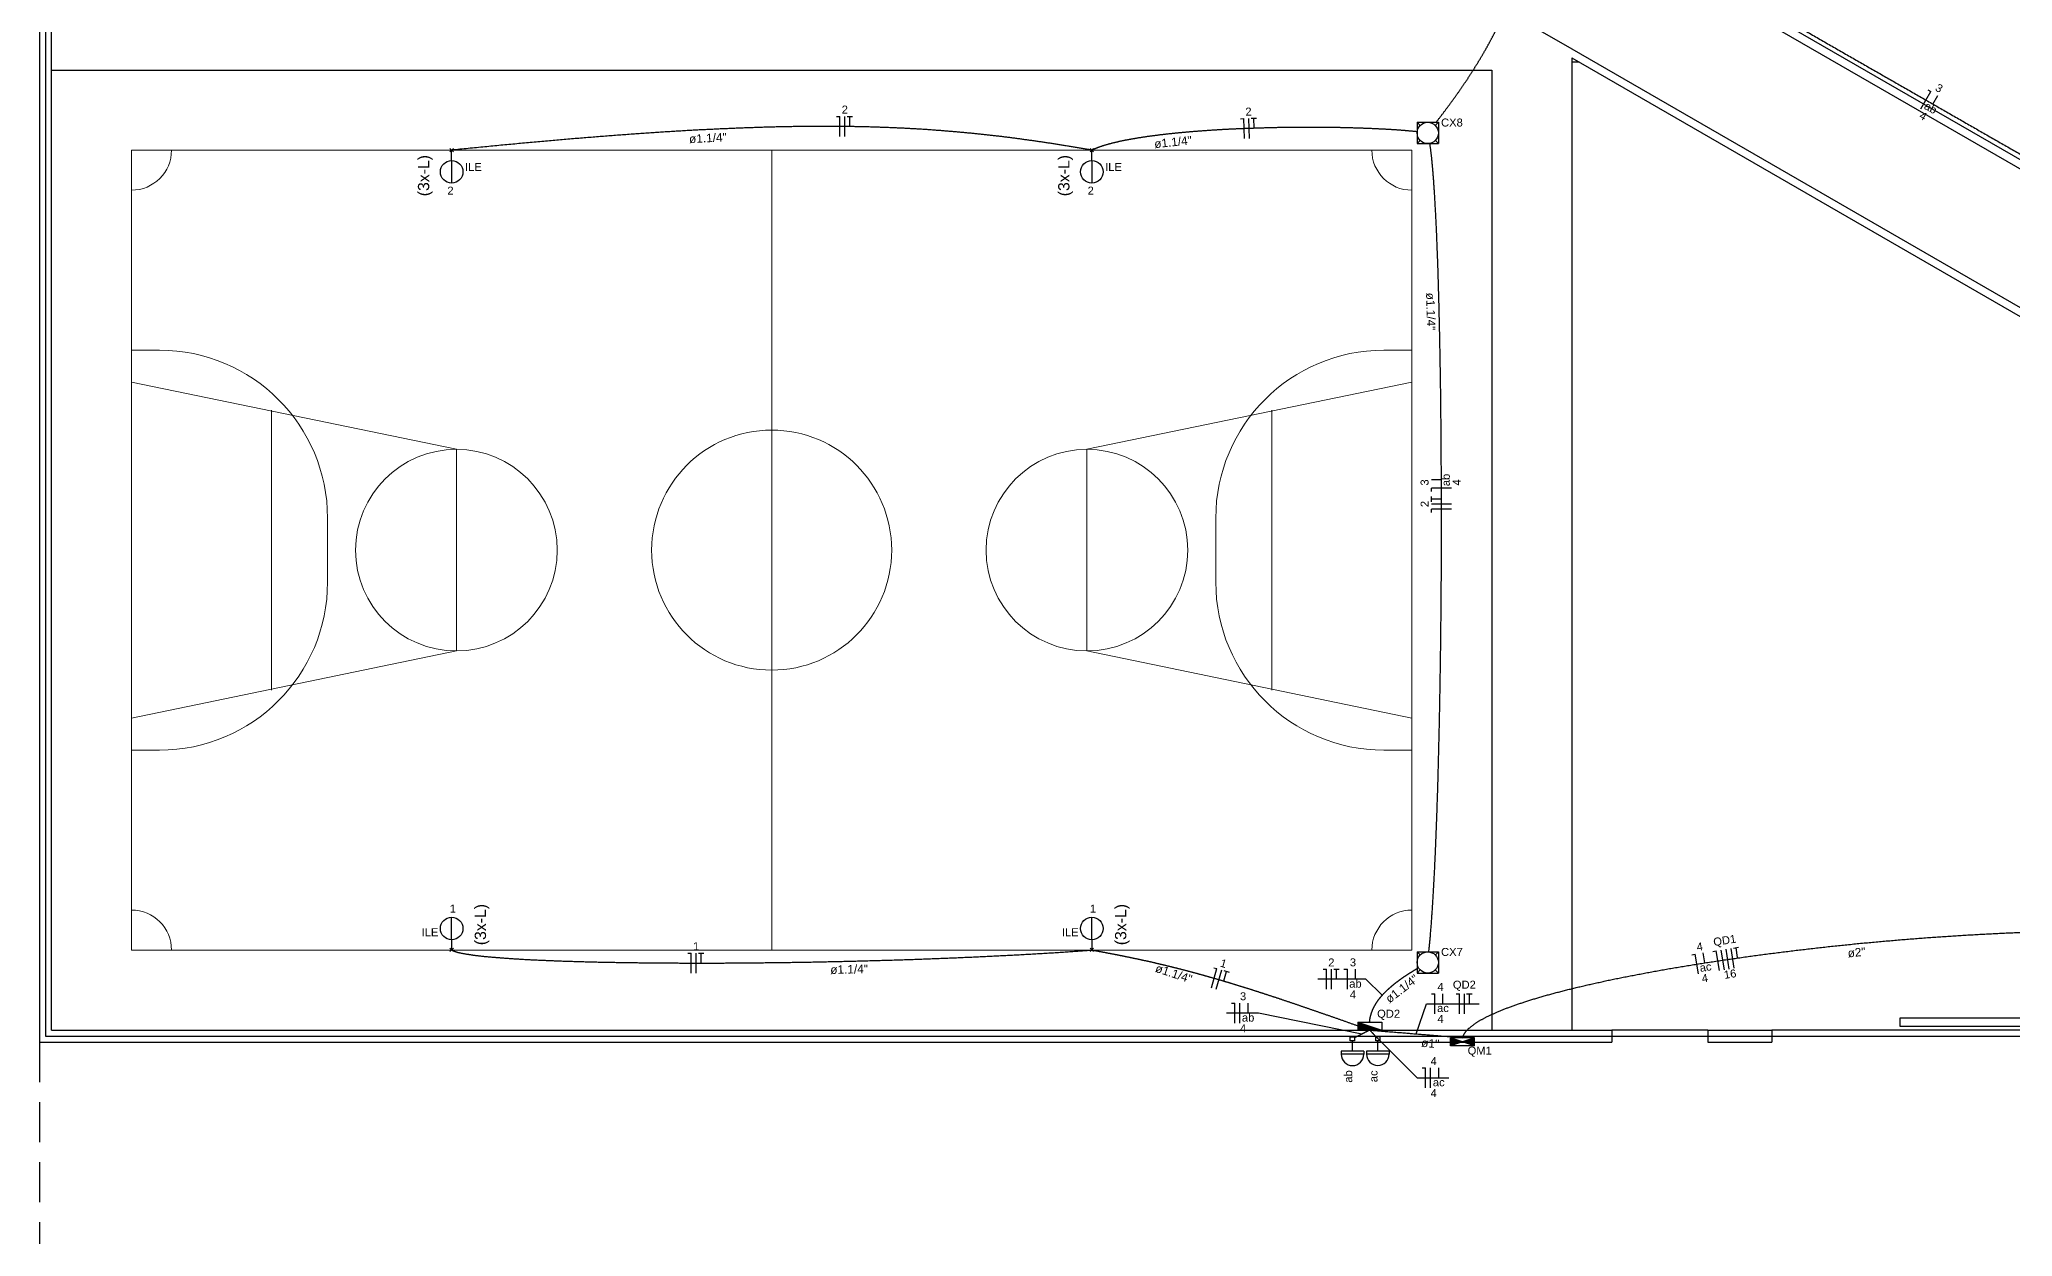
# Model space of a CAD drawing. Header units: millimetres. Extents: x -4.7 to 81.4, y -19.1 to 41.2.
# Drawn here: x -4.66 to 20, y -3.32 to 11.65 of the extents above; entities that cross this region are included whole.
import ezdxf

# ---------------------------------------------------------------- set-up
doc = ezdxf.new("R2010")
doc.units = ezdxf.units.MM
doc.header["$MEASUREMENT"] = 0
doc.linetypes.add('Dashed', pattern=[0.75, 0.5, -0.25])
for name, color, linetype, lineweight in [('1', 1, 'Continuous', 30), ('2', 1, 'Continuous', 30), ('3', 1, 'Continuous', 30), ('DEMOLIÇÃO', 1, 'Dashed', 20), ('EL-Condutos', 4, 'Continuous', 30), ('EL-Fios', 2, 'Continuous', 30), ('EL-Pontos', 2, 'Continuous', 30), ('EL-Textos condutos', 2, 'Continuous', 30), ('EL-Textos fios', 2, 'Continuous', 30), ('EL-Textos pontos', 2, 'Continuous', 30), ('LOTE', 1, 'Continuous', 30), ('P-SIMBOL', 3, 'Continuous', 30), ('PROJECAO', 1, 'Continuous', 30)]:
    doc.layers.add(name, color=color, linetype=linetype, lineweight=lineweight)
doc.styles.add('Arial', font='arial.ttf')

msp = doc.modelspace()

# ---------------------------------------------------------------- hatches: boundary and pattern name
at = {"layer": 'P-SIMBOL', "linetype": 'Continuous'}
for points in [[(11.815, -0.639), (11.815, -0.739), (12.116, -0.739)], [(12.973, -0.934), (13.123, -0.884), (12.973, -0.834)], [(13.274, -0.934), (13.274, -0.834), (13.123, -0.884)]]:
    msp.add_hatch(color=256, dxfattribs=at).paths.add_polyline_path(points)

# ---------------------------------------------------------------- linework, layer by layer
at = {"layer": '1', "linetype": 'Continuous'}
for p, q in [((14.491, 13.377), (23.568, 8.136)), ((14.491, 13.261), (24.343, 7.573)), ((11.955, 12.993), (14.491, 11.529)), ((14.491, 11.529), (22.858, 6.698)), ((14.491, 11.414), (14.491, -0.739)), ((14.491, 11.414), (22.764, 6.637)), ((14.582, 11.361), (14.491, 11.361)), ((16.191, -0.739), (14.991, -0.739)), ((20.491, -0.739), (16.991, -0.739))]:
    msp.add_line(p, q, dxfattribs=at)
msp.add_lwpolyline([(-4.509, 11.261), (13.491, 11.261), (13.491, -0.739)], dxfattribs=at)
at = {"layer": '2', "linetype": 'Continuous'}
msp.add_lwpolyline([(22.391, -0.689), (22.391, -0.589), (18.591, -0.589), (18.591, -0.689), (22.391, -0.689)], close=True, dxfattribs=at)
at = {"layer": '3'}
for p, q in [((14.991, -0.739), (14.991, -0.889)), ((16.191, -0.739), (16.191, -0.889)), ((16.991, -0.739), (16.991, -0.889))]:
    msp.add_line(p, q, dxfattribs=at)
for points in [[(39.491, 39.411), (-4.659, 39.411), (-4.659, -0.889), (14.991, -0.889)], [(-4.509, -0.739), (-4.509, 39.261)], [(-4.509, -0.739), (14.991, -0.739)], [(-4.509, -0.739), (14.991, -0.739)], [(-4.509, -0.739), (14.991, -0.739)], [(16.191, -0.739), (16.991, -0.739)], [(16.191, -0.739), (16.991, -0.739)], [(16.191, -0.739), (16.991, -0.739)], [(16.191, -0.739), (16.991, -0.739)], [(16.191, -0.889), (16.991, -0.889)]]:
    msp.add_lwpolyline(points, dxfattribs=at)
at = {"layer": 'DEMOLIÇÃO', "linetype": 'Continuous'}
for p, q in [((4.491, 10.261), (4.491, 0.261)), ((-3.509, 7.761), (-3.159, 7.761)), ((12.491, 7.761), (12.141, 7.761)), ((-3.509, 7.361), (0.551, 6.521)), ((12.491, 7.361), (8.431, 6.521)), ((-1.759, 7.011), (-1.759, 3.511)), ((10.741, 7.011), (10.741, 3.511)), ((0.551, 6.521), (0.551, 4.001)), ((8.431, 6.521), (8.431, 4.001)), ((-1.059, 5.661), (-1.059, 4.861)), ((10.041, 5.661), (10.041, 4.861)), ((-3.509, 3.161), (0.551, 4.001)), ((12.491, 3.161), (8.431, 4.001)), ((-3.509, 2.761), (-3.159, 2.761)), ((12.491, 2.761), (12.141, 2.761))]:
    msp.add_line(p, q, dxfattribs=at)
msp.add_lwpolyline([(12.491, 10.261), (12.491, 0.261), (-3.509, 0.261), (-3.509, 10.261), (12.491, 10.261)], close=True, dxfattribs=at)
for centre, radius in [((4.491, 5.261), 1.5), ((0.551, 5.261), 1.26), ((8.431, 5.261), 1.26)]:
    msp.add_circle(centre, radius, dxfattribs=at)
for centre, radius, start, end in [((-3.509, 10.261), 0.5, 270, 0), ((12.491, 10.261), 0.5, 180, 270), ((-3.159, 5.661), 2.1, 0, 90), ((12.141, 5.661), 2.1, 90, 180), ((-3.159, 4.861), 2.1, 270, 0), ((12.141, 4.861), 2.1, 180, 270), ((-3.509, 0.261), 0.5, 0, 90), ((12.491, 0.261), 0.5, 90, 180)]:
    msp.add_arc(centre, radius, start, end, dxfattribs=at)
at = {"layer": 'EL-Condutos', "linetype": 'Dashed', "ltscale": 25}
for points, knots in [([(14.162, 13.614), (14.277, 13.548), (14.503, 13.418), (14.84, 13.225), (15.171, 13.035), (15.497, 12.848), (15.818, 12.664), (16.135, 12.482), (16.448, 12.303), (16.757, 12.125), (17.063, 11.95), (17.366, 11.776), (17.667, 11.603), (17.967, 11.431), (18.265, 11.26), (18.562, 11.09), (18.859, 10.92), (19.156, 10.749), (19.453, 10.579), (19.75, 10.408), (20.05, 10.236), (20.35, 10.064), (20.653, 9.89), (20.959, 9.715), (21.268, 9.538), (21.58, 9.359), (21.895, 9.178), (22.216, 8.994), (22.541, 8.807), (22.871, 8.618), (23.207, 8.425), (23.432, 8.296), (23.546, 8.231)], [0, 0, 0, 0, 0.39529, 0.7835, 1.165132, 1.540689, 1.910673, 2.275585, 2.635929, 2.992208, 3.344922, 3.694574, 4.041668, 4.386705, 4.730187, 5.072617, 5.414497, 5.756329, 6.098616, 6.441861, 6.786564, 7.13323, 7.48236, 7.834456, 8.19002, 8.549556, 8.913565, 9.28255, 9.657013, 10.037456, 10.424382, 10.818293, 10.818293, 10.818293, 10.818293]), ([(12.794, 10.608), (12.821, 10.644), (12.876, 10.715), (12.955, 10.821), (13.031, 10.925), (13.103, 11.028), (13.172, 11.129), (13.237, 11.228), (13.299, 11.327), (13.358, 11.424), (13.414, 11.52), (13.466, 11.615), (13.516, 11.709), (13.563, 11.803), (13.607, 11.896), (13.648, 11.989), (13.687, 12.082), (13.724, 12.175), (13.758, 12.267), (13.789, 12.36), (13.819, 12.454), (13.846, 12.548), (13.872, 12.642), (13.895, 12.737), (13.917, 12.834), (13.936, 12.931), (13.955, 13.029), (13.971, 13.129), (13.987, 13.23), (14, 13.333), (14.013, 13.438), (14.02, 13.508), (14.024, 13.544)], [0, 0, 0, 0, 0.136382, 0.26889, 0.397714, 0.52305, 0.645092, 0.764042, 0.880101, 0.993474, 1.104367, 1.21299, 1.319556, 1.424276, 1.527366, 1.629041, 1.729517, 1.829011, 1.927738, 2.025912, 2.123744, 2.221446, 2.319224, 2.417282, 2.515819, 2.615033, 2.715113, 2.816248, 2.918621, 3.022409, 3.127788, 3.234926, 3.234926, 3.234926, 3.234926]), ([(17.684, 13.523), (17.842, 13.45), (18.148, 13.308), (18.593, 13.102), (19.01, 12.909), (19.402, 12.728), (19.77, 12.558), (20.117, 12.397), (20.444, 12.245), (20.755, 12.101), (21.051, 11.964), (21.335, 11.833), (21.608, 11.707), (21.873, 11.584), (22.133, 11.464), (22.388, 11.346), (22.641, 11.229), (22.895, 11.111), (23.152, 10.992), (23.414, 10.871), (23.683, 10.747), (23.96, 10.618), (24.25, 10.484), (24.553, 10.344), (24.871, 10.197), (25.208, 10.041), (25.565, 9.876), (25.943, 9.701), (26.347, 9.514), (26.777, 9.315), (27.236, 9.103), (27.552, 8.957), (27.715, 8.881)], [0, 0, 0, 0, 0.522475, 1.01194, 1.470795, 1.901437, 2.306265, 2.687677, 3.048072, 3.389848, 3.715403, 4.027137, 4.327447, 4.618731, 4.903389, 5.183818, 5.462417, 5.741585, 6.02372, 6.311219, 6.606483, 6.911908, 7.229894, 7.562839, 7.913142, 8.2832, 8.675412, 9.092176, 9.535892, 10.008957, 10.51377, 11.052729, 11.052729, 11.052729, 11.052729]), ([(8.491, 10.261), (8.423, 10.273), (8.288, 10.296), (8.085, 10.329), (7.883, 10.36), (7.681, 10.389), (7.479, 10.416), (7.277, 10.441), (7.073, 10.463), (6.866, 10.483), (6.657, 10.501), (6.445, 10.517), (6.228, 10.53), (6.007, 10.541), (5.78, 10.549), (5.548, 10.555), (5.308, 10.558), (5.062, 10.558), (4.807, 10.556), (4.544, 10.551), (4.272, 10.543), (3.99, 10.532), (3.697, 10.519), (3.393, 10.503), (3.078, 10.483), (2.75, 10.461), (2.409, 10.435), (2.054, 10.407), (1.685, 10.375), (1.301, 10.34), (0.901, 10.302), (0.629, 10.275), (0.491, 10.261)], [0, 0, 0, 0, 0.207434, 0.412865, 0.616934, 0.820286, 1.02357, 1.227441, 1.432556, 1.639577, 1.849168, 2.061997, 2.278734, 2.50005, 2.726616, 2.959106, 3.198192, 3.444545, 3.698837, 3.961738, 4.233914, 4.516034, 4.808762, 5.112761, 5.428693, 5.757217, 6.098991, 6.454672, 6.824915, 7.210373, 7.6117, 8.029545, 8.029545, 8.029545, 8.029545]), ([(12.556, 10.491), (12.519, 10.495), (12.441, 10.502), (12.32, 10.512), (12.192, 10.52), (12.057, 10.527), (11.917, 10.533), (11.772, 10.538), (11.622, 10.542), (11.469, 10.545), (11.312, 10.546), (11.154, 10.546), (10.993, 10.545), (10.831, 10.543), (10.669, 10.539), (10.507, 10.534), (10.346, 10.528), (10.186, 10.521), (10.029, 10.512), (9.875, 10.501), (9.724, 10.49), (9.578, 10.476), (9.436, 10.462), (9.301, 10.446), (9.171, 10.428), (9.048, 10.409), (8.933, 10.389), (8.826, 10.367), (8.728, 10.343), (8.64, 10.318), (8.561, 10.292), (8.514, 10.271), (8.491, 10.261)], [0, 0, 0, 0, 0.113794, 0.235235, 0.363677, 0.498472, 0.638967, 0.784507, 0.934437, 1.088099, 1.244835, 1.403987, 1.564896, 1.726904, 1.889353, 2.051587, 2.212949, 2.372784, 2.530438, 2.685262, 2.836605, 2.983824, 3.126277, 3.26333, 3.394355, 3.518738, 3.635874, 3.745184, 3.846115, 3.938161, 4.020885, 4.093967, 4.093967, 4.093967, 4.093967]), ([(12.704, 0.239), (12.711, 0.312), (12.726, 0.47), (12.745, 0.72), (12.762, 0.998), (12.778, 1.3), (12.792, 1.625), (12.805, 1.969), (12.817, 2.332), (12.827, 2.71), (12.836, 3.101), (12.844, 3.503), (12.85, 3.914), (12.855, 4.331), (12.859, 4.753), (12.861, 5.176), (12.862, 5.599), (12.861, 6.019), (12.859, 6.434), (12.856, 6.842), (12.852, 7.24), (12.846, 7.626), (12.839, 7.998), (12.83, 8.354), (12.821, 8.691), (12.81, 9.006), (12.798, 9.299), (12.784, 9.566), (12.77, 9.805), (12.754, 10.013), (12.738, 10.19), (12.723, 10.296), (12.717, 10.343)], [0, 0, 0, 0, 0.222818, 0.47469, 0.753388, 1.056663, 1.382255, 1.727897, 2.091317, 2.470239, 2.862385, 3.265477, 3.677232, 4.095371, 4.517609, 4.941665, 5.365256, 5.786098, 6.201909, 6.610405, 7.009304, 7.396324, 7.769183, 8.1256, 8.463299, 8.780001, 9.073434, 9.341331, 9.581432, 9.791494, 9.969301, 10.112696, 10.112696, 10.112696, 10.112696]), ([(13.123, -0.834), (13.133, -0.812), (13.155, -0.763), (13.222, -0.7), (13.31, -0.636), (13.423, -0.574), (13.559, -0.511), (13.718, -0.448), (13.898, -0.387), (14.097, -0.325), (14.315, -0.265), (14.55, -0.206), (14.801, -0.148), (15.067, -0.091), (15.347, -0.037), (15.638, 0.017), (15.94, 0.068), (16.252, 0.117), (16.572, 0.164), (16.898, 0.209), (17.231, 0.251), (17.568, 0.29), (17.907, 0.327), (18.249, 0.36), (18.591, 0.39), (18.932, 0.417), (19.271, 0.44), (19.607, 0.46), (19.938, 0.476), (20.263, 0.488), (20.581, 0.496), (20.79, 0.497), (20.893, 0.498)], [0, 0, 0, 0, 0.072024, 0.160445, 0.26874, 0.398012, 0.548261, 0.718947, 0.90925, 1.118187, 1.344681, 1.587593, 1.845744, 2.117925, 2.402912, 2.699464, 3.00633, 3.322253, 3.64597, 3.976214, 4.311714, 4.6512, 4.993397, 5.337034, 5.680837, 6.023535, 6.363858, 6.70054, 7.032316, 7.357928, 7.676122, 7.985655, 7.985655, 7.985655, 7.985655]), ([(0.494, 0.261), (0.51, 0.254), (0.55, 0.236), (0.627, 0.22), (0.727, 0.203), (0.852, 0.187), (1, 0.173), (1.169, 0.16), (1.359, 0.147), (1.567, 0.137), (1.794, 0.127), (2.037, 0.119), (2.295, 0.112), (2.568, 0.107), (2.854, 0.103), (3.151, 0.1), (3.459, 0.099), (3.776, 0.099), (4.101, 0.1), (4.433, 0.104), (4.77, 0.108), (5.112, 0.114), (5.457, 0.122), (5.803, 0.131), (6.15, 0.141), (6.496, 0.154), (6.841, 0.167), (7.182, 0.183), (7.519, 0.2), (7.85, 0.218), (8.175, 0.238), (8.388, 0.254), (8.494, 0.261)], [0, 0, 0, 0, 0.052973, 0.130906, 0.233385, 0.359495, 0.508157, 0.678221, 0.868505, 1.077809, 1.30492, 1.548621, 1.807689, 2.080899, 2.367022, 2.664829, 2.973091, 3.290577, 3.616055, 3.948295, 4.286064, 4.628132, 4.973267, 5.320238, 5.667815, 6.014769, 6.35987, 6.701891, 7.039604, 7.371786, 7.697213, 8.014665, 8.014665, 8.014665, 8.014665]), ([(8.494, 0.261), (8.529, 0.255), (8.598, 0.243), (8.702, 0.223), (8.803, 0.204), (8.904, 0.184), (9.004, 0.163), (9.102, 0.142), (9.201, 0.121), (9.299, 0.098), (9.396, 0.075), (9.494, 0.051), (9.592, 0.026), (9.691, 0.001), (9.79, -0.026), (9.891, -0.054), (9.993, -0.083), (10.096, -0.113), (10.201, -0.144), (10.307, -0.176), (10.416, -0.21), (10.527, -0.245), (10.641, -0.282), (10.757, -0.32), (10.877, -0.36), (11, -0.401), (11.126, -0.444), (11.256, -0.489), (11.389, -0.535), (11.527, -0.583), (11.669, -0.633), (11.766, -0.668), (11.815, -0.685)], [0, 0, 0, 0, 0.106579, 0.211557, 0.31517, 0.417651, 0.519237, 0.620163, 0.720665, 0.82098, 0.921343, 1.021992, 1.123163, 1.225093, 1.328018, 1.432174, 1.537797, 1.645123, 1.754387, 1.865824, 1.979669, 2.096155, 2.215517, 2.337986, 2.463797, 2.593182, 2.726372, 2.8636, 3.005096, 3.151093, 3.30182, 3.457509, 3.457509, 3.457509, 3.457509]), ([(11.963, -0.639), (11.964, -0.631), (11.966, -0.615), (11.969, -0.591), (11.974, -0.568), (11.981, -0.544), (11.988, -0.521), (11.997, -0.498), (12.006, -0.475), (12.017, -0.452), (12.03, -0.43), (12.043, -0.407), (12.058, -0.385), (12.073, -0.362), (12.09, -0.34), (12.109, -0.318), (12.128, -0.296), (12.148, -0.274), (12.17, -0.252), (12.193, -0.23), (12.217, -0.209), (12.242, -0.187), (12.268, -0.165), (12.296, -0.143), (12.325, -0.122), (12.354, -0.1), (12.385, -0.078), (12.417, -0.056), (12.45, -0.035), (12.485, -0.013), (12.52, 0.009), (12.544, 0.024), (12.556, 0.031)], [0, 0, 0, 0, 0.0240638, 0.0480948, 0.0721647, 0.0963441, 0.120702, 0.1453049, 0.1702171, 0.1954994, 0.2212098, 0.2474026, 0.2741285, 0.3014348, 0.3293653, 0.3579604, 0.3872572, 0.4172896, 0.448089, 0.4796836, 0.5120994, 0.5453601, 0.579487, 0.6144998, 0.650416, 0.6872518, 0.7250217, 0.763739, 0.8034157, 0.8440627, 0.8856897, 0.9283058, 0.9283058, 0.9283058, 0.9283058])]:
    msp.add_open_spline(points, degree=3, knots=knots, dxfattribs=at)
at = {"layer": 'EL-Condutos', "linetype": 'Continuous'}
for points, knots in [([(11.966, -0.739), (11.962, -0.741), (11.956, -0.744), (11.947, -0.748), (11.939, -0.753), (11.931, -0.757), (11.923, -0.76), (11.916, -0.764), (11.909, -0.767), (11.903, -0.771), (11.897, -0.774), (11.891, -0.777), (11.885, -0.78), (11.88, -0.782), (11.875, -0.785), (11.87, -0.787), (11.865, -0.79), (11.86, -0.793), (11.855, -0.795), (11.85, -0.798), (11.845, -0.8), (11.84, -0.803), (11.834, -0.805), (11.829, -0.808), (11.823, -0.811), (11.817, -0.814), (11.811, -0.817), (11.805, -0.82), (11.798, -0.824), (11.791, -0.827), (11.783, -0.831), (11.778, -0.834), (11.775, -0.835)], [0, 0, 0, 0, 0.0107188, 0.0208078, 0.0303077, 0.0392593, 0.0477033, 0.0556805, 0.0632316, 0.0703974, 0.0772187, 0.0837361, 0.0899906, 0.0960227, 0.1018734, 0.1075833, 0.1131932, 0.1187439, 0.1242761, 0.1298305, 0.135448, 0.1411693, 0.1470351, 0.1530862, 0.1593634, 0.1659074, 0.172759, 0.179959, 0.187548, 0.1955669, 0.2040564, 0.2130572, 0.2130572, 0.2130572, 0.2130572]), ([(12.041, -0.82), (12.04, -0.819), (12.038, -0.817), (12.036, -0.814), (12.033, -0.812), (12.031, -0.809), (12.029, -0.807), (12.027, -0.804), (12.024, -0.802), (12.022, -0.8), (12.02, -0.798), (12.018, -0.795), (12.016, -0.793), (12.014, -0.791), (12.012, -0.789), (12.01, -0.787), (12.008, -0.785), (12.006, -0.782), (12.004, -0.78), (12.002, -0.778), (11.999, -0.775), (11.997, -0.773), (11.995, -0.77), (11.992, -0.767), (11.989, -0.764), (11.986, -0.761), (11.983, -0.758), (11.98, -0.754), (11.977, -0.751), (11.973, -0.747), (11.97, -0.743), (11.967, -0.74), (11.966, -0.739)], [0, 0, 0, 0, 0.0039097, 0.0076473, 0.0112295, 0.0146732, 0.017995, 0.0212118, 0.0243402, 0.0273971, 0.0303992, 0.0333632, 0.0363059, 0.0392441, 0.0421944, 0.0451738, 0.0481988, 0.0512863, 0.0544531, 0.0577158, 0.0610913, 0.0645963, 0.0682475, 0.0720617, 0.0760557, 0.0802462, 0.0846499, 0.0892837, 0.0941643, 0.0993084, 0.1047327, 0.1104542, 0.1104542, 0.1104542, 0.1104542]), ([(11.967, -0.739), (11.985, -0.741), (12.022, -0.744), (12.074, -0.748), (12.123, -0.752), (12.169, -0.756), (12.212, -0.759), (12.253, -0.762), (12.291, -0.766), (12.327, -0.769), (12.362, -0.771), (12.394, -0.774), (12.426, -0.777), (12.457, -0.779), (12.486, -0.782), (12.516, -0.784), (12.545, -0.786), (12.574, -0.789), (12.603, -0.791), (12.633, -0.794), (12.664, -0.796), (12.695, -0.799), (12.728, -0.801), (12.763, -0.804), (12.799, -0.807), (12.837, -0.81), (12.878, -0.814), (12.921, -0.817), (12.967, -0.821), (13.016, -0.825), (13.068, -0.829), (13.105, -0.832), (13.123, -0.834)], [0, 0, 0, 0, 0.056073, 0.108541, 0.157663, 0.203696, 0.246898, 0.287526, 0.325837, 0.36209, 0.396542, 0.429451, 0.461074, 0.491669, 0.521493, 0.550804, 0.579861, 0.608919, 0.638238, 0.668074, 0.698685, 0.730329, 0.763264, 0.797746, 0.834035, 0.872386, 0.913059, 0.956309, 1.002396, 1.051577, 1.104109, 1.16025, 1.16025, 1.16025, 1.16025])]:
    msp.add_open_spline(points, degree=3, knots=knots, dxfattribs=at)
at = {"layer": 'EL-Fios'}
for p, q in [((18.852, 10.779), (18.976, 10.996)), ((18.94, 11.017), (18.976, 10.996)), ((19.002, 10.837), (19.064, 10.946)), ((5.301, 10.682), (5.342, 10.682)), ((5.342, 10.432), (5.342, 10.682)), ((5.405, 10.432), (5.405, 10.682)), ((5.434, 10.682), (5.501, 10.682)), ((5.467, 10.557), (5.467, 10.682)), ((10.349, 10.653), (10.391, 10.655)), ((10.401, 10.405), (10.391, 10.655)), ((10.464, 10.408), (10.453, 10.658)), ((10.482, 10.659), (10.549, 10.662)), ((10.521, 10.535), (10.516, 10.66)), ((12.861, 6.138), (12.736, 6.138)), ((12.986, 6.036), (12.736, 6.036)), ((12.736, 5.994), (12.736, 6.036)), ((12.736, 5.866), (12.736, 5.932)), ((12.861, 5.899), (12.736, 5.899)), ((12.986, 5.836), (12.736, 5.836)), ((12.986, 5.774), (12.736, 5.774)), ((12.736, 5.732), (12.736, 5.774)), ((16.254, 0.245), (16.295, 0.251)), ((16.334, 0.004), (16.295, 0.251)), ((16.396, 0.014), (16.356, 0.261)), ((16.458, 0.024), (16.418, 0.271)), ((16.52, 0.034), (16.48, 0.281)), ((16.509, 0.286), (16.574, 0.296)), ((16.561, 0.167), (16.542, 0.291)), ((3.443, 0.224), (3.485, 0.224)), ((3.485, -0.026), (3.485, 0.224)), ((3.547, -0.026), (3.547, 0.224)), ((3.576, 0.224), (3.643, 0.224)), ((3.61, 0.099), (3.61, 0.224)), ((9.986, -0.211), (10.055, 0.029)), ((10.015, 0.041), (10.055, 0.029)), ((10.046, -0.228), (10.115, 0.012)), ((10.143, 0.004), (10.207, -0.014)), ((11.381, 0.021), (11.423, 0.021)), ((11.423, -0.229), (11.423, 0.021)), ((11.485, -0.229), (11.485, 0.021)), ((11.514, 0.021), (11.581, 0.021)), ((11.548, -0.104), (11.548, 0.021)), ((11.643, 0.021), (11.685, 0.021)), ((11.685, -0.229), (11.685, 0.021)), ((11.787, -0.104), (11.787, 0.021)), ((15.991, 0.202), (16.032, 0.209)), ((16.072, -0.038), (16.032, 0.209)), ((16.152, 0.102), (16.132, 0.225)), ((10.14, -0.125), (10.175, -0.005)), ((10.239, -0.403), (10.28, -0.403)), ((10.28, -0.653), (10.28, -0.403)), ((10.343, -0.653), (10.343, -0.403)), ((10.445, -0.528), (10.445, -0.403)), ((12.736, -0.284), (12.778, -0.284)), ((12.778, -0.534), (12.778, -0.284)), ((12.88, -0.409), (12.88, -0.284)), ((13.043, -0.284), (13.085, -0.284)), ((13.085, -0.534), (13.085, -0.284)), ((13.147, -0.534), (13.147, -0.284)), ((13.176, -0.284), (13.243, -0.284)), ((13.21, -0.409), (13.21, -0.284)), ((12.621, -1.212), (12.662, -1.212)), ((12.662, -1.462), (12.662, -1.212)), ((12.725, -1.462), (12.725, -1.212)), ((12.827, -1.337), (12.827, -1.212))]:
    msp.add_line(p, q, dxfattribs=at)
at = {"layer": 'EL-Pontos'}
for centre in [(12.69, 10.476), (12.69, 0.106)]:
    msp.add_circle(centre, 0.133, dxfattribs=at)
at = {"layer": 'EL-Textos fios'}
for p, q in [((11.916, -0.104), (11.318, -0.104)), ((12.121, -0.304), (11.916, -0.104)), ((12.544, -0.786), (12.674, -0.409)), ((12.674, -0.409), (13.333, -0.409)), ((10.574, -0.528), (10.176, -0.528)), ((11.866, -0.79), (10.574, -0.528)), ((12.008, -0.784), (12.558, -1.337)), ((12.558, -1.337), (12.953, -1.337))]:
    msp.add_line(p, q, dxfattribs=at)
at = {"layer": 'LOTE', "color": 8, "linetype": 'Dashed'}
msp.add_lwpolyline([(-4.659, -0.889), (-4.659, -12.239), (27.341, -12.239)], dxfattribs=at)
at = {"layer": 'P-SIMBOL'}
for p, q in [((12.557, 10.609), (12.822, 10.609)), ((12.557, 10.609), (12.557, 10.344)), ((12.557, 10.609), (12.597, 10.57)), ((12.822, 10.609), (12.783, 10.569)), ((12.822, 10.609), (12.822, 10.344)), ((12.596, 10.383), (12.557, 10.344)), ((12.784, 10.384), (12.822, 10.344)), ((0.471, 10.281), (0.513, 10.239)), ((0.513, 10.281), (0.471, 10.239)), ((0.492, 10.131), (0.492, 10.26)), ((0.492, 10.131), (0.492, 9.849)), ((8.471, 10.281), (8.513, 10.239)), ((8.513, 10.281), (8.471, 10.239)), ((8.492, 10.131), (8.492, 10.26)), ((8.492, 10.131), (8.492, 9.849)), ((12.557, 10.344), (12.822, 10.344)), ((0.492, 0.391), (0.492, 0.674)), ((8.493, 0.391), (8.493, 0.674)), ((0.513, 0.242), (0.471, 0.284)), ((0.471, 0.242), (0.513, 0.284)), ((0.492, 0.391), (0.492, 0.263)), ((8.514, 0.242), (8.472, 0.284)), ((8.472, 0.242), (8.514, 0.284)), ((8.493, 0.391), (8.493, 0.263)), ((12.557, 0.239), (12.822, 0.239)), ((12.557, 0.239), (12.557, -0.026)), ((12.557, 0.239), (12.597, 0.2)), ((12.596, 0.013), (12.557, -0.026)), ((12.822, 0.239), (12.783, 0.199)), ((12.784, 0.014), (12.822, -0.026)), ((12.822, 0.239), (12.822, -0.026)), ((12.557, -0.026), (12.822, -0.026)), ((11.815, -0.639), (12.116, -0.639)), ((11.815, -0.639), (11.815, -0.739)), ((11.815, -0.639), (12.116, -0.739)), ((11.815, -0.739), (12.116, -0.739)), ((12.116, -0.639), (12.116, -0.739)), ((11.722, -0.822), (11.775, -0.822)), ((11.722, -0.875), (11.722, -0.822)), ((11.775, -0.875), (11.722, -0.875)), ((11.749, -1.003), (11.749, -0.875)), ((11.775, -0.822), (11.775, -0.875)), ((12.039, -0.82), (12.092, -0.82)), ((12.039, -0.873), (12.039, -0.82)), ((12.092, -0.873), (12.039, -0.873)), ((12.066, -1.001), (12.066, -0.873)), ((12.092, -0.82), (12.092, -0.873)), ((12.973, -0.934), (12.973, -0.834)), ((13.274, -0.834), (12.973, -0.834)), ((13.123, -0.884), (12.973, -0.834)), ((13.123, -0.884), (12.973, -0.934)), ((13.274, -0.934), (12.973, -0.934)), ((13.274, -0.834), (13.123, -0.884)), ((13.274, -0.934), (13.123, -0.884)), ((13.274, -0.934), (13.274, -0.834)), ((11.89, -1.003), (11.607, -1.003)), ((11.607, -1.003), (11.607, -1.042)), ((11.89, -1.042), (11.607, -1.042)), ((11.89, -1.042), (11.607, -1.042)), ((11.89, -1.003), (11.89, -1.042)), ((12.207, -1.001), (11.924, -1.001)), ((11.924, -1.001), (11.924, -1.04)), ((12.207, -1.04), (11.924, -1.04)), ((12.207, -1.04), (11.924, -1.04)), ((12.207, -1.001), (12.207, -1.04))]:
    msp.add_line(p, q, dxfattribs=at)
for centre in [(0.492, 9.99), (8.492, 9.99), (0.492, 0.532), (8.493, 0.532)]:
    msp.add_circle(centre, 0.141, dxfattribs=at)
for centre in [(11.749, -1.042), (12.066, -1.04)]:
    msp.add_arc(centre, 0.141, 180, 0, dxfattribs=at)
at = {"layer": 'PROJECAO'}
msp.add_lwpolyline([(14.991, -0.814), (27.416, -0.814), (27.416, -12.314), (52.566, -12.314), (52.566, 39.336), (-4.584, 39.336), (-4.584, -0.814), (14.991, -0.814)], dxfattribs=at)

# ---------------------------------------------------------------- texts
at = {"layer": 'EL-Textos condutos', "char_height": 0.1059, "attachment_point": 8, "line_spacing_factor": 0.798, "style": 'Arial'}
for s, insert, width, rotation in [('ø1.1/4"', (3.697, 10.357), 0.88956, 2.8591), ('ø1.1/4"', (9.512, 10.307), 0.88956, 6.0103), ('ø1.1/4"', (12.672, 8.243), 0.88956, 271.4265), ('ø2"', (18.054, 0.177), 0.38124, 5.6494), ('ø1.1/4"', (5.46, -0.035), 0.88956, 1.3808), ('ø1.1/4"', (9.499, -0.085), 0.88956, 341.8438), ('ø1.1/4"', (12.4, -0.266), 0.88956, 37.6032), ('ø1"', (12.716, -0.96), 0.38124, 355.314)]:
    msp.add_mtext(s, dxfattribs=dict(at, insert=insert, width=width, rotation=rotation))
at = {"layer": 'EL-Textos fios', "char_height": 0.1, "attachment_point": 8, "line_spacing_factor": 0.798, "style": 'Arial'}
for s, insert, width, rotation in [('3', (19.055, 10.992), 0.1059, 330.1612), ('2', (10.452, 10.693), 0.1059, 2.4236), ('4', (18.856, 10.645), 0.1059, 330.1612), ('ab', (18.949, 10.745), 0.2118, 330.1612), ('ab', (12.967, 6.138), 0.2118, 90.0002), ('3', (12.701, 6.107), 0.1059, 90.0002), ('4', (13.101, 6.107), 0.1059, 90.0002), ('2', (12.701, 5.837), 0.1059, 90.0002), ('4', (16.096, 0.255), 0.1059, 9.1387), ('QD1', (16.413, 0.306), 0.3177, 9.1387), ('1', (10.124, 0.046), 0.1059, 343.9809), ('ac', (16.169, -0.003), 0.2118, 9.1387), ('16', (16.476, -0.089), 0.2118, 9.1387), ('4', (16.16, -0.14), 0.1059, 9.1387)]:
    msp.add_mtext(s, dxfattribs=dict(at, insert=insert, width=width, rotation=rotation))
for s, insert, width in [('2', (5.405, 10.718), 0.1059), ('1', (3.547, 0.259), 0.1059), ('2', (11.485, 0.056), 0.1059), ('3', (11.755, 0.056), 0.1059), ('ab', (11.786, -0.21), 0.2118), ('4', (11.755, -0.344), 0.1059), ('4', (12.849, -0.249), 0.1059), ('QD2', (13.147, -0.249), 0.3177), ('3', (10.382, -0.368), 0.1059), ('ac', (12.88, -0.515), 0.2118), ('4', (10.382, -0.768), 0.1059), ('ab', (10.445, -0.634), 0.2118), ('4', (12.849, -0.649), 0.1059), ('4', (12.764, -1.177), 0.1059), ('4', (12.764, -1.577), 0.1059), ('ac', (12.827, -1.443), 0.2118)]:
    msp.add_mtext(s, dxfattribs=dict(at, insert=insert, width=width))
at = {"layer": 'EL-Textos pontos', "char_height": 0.1, "line_spacing_factor": 0.798, "style": 'Arial'}
for s, insert, width, attachment_point in [('CX8', (12.856, 10.555), 0.38124, 7), ('ILE', (0.763, 10), 0.3177, 8), ('ILE', (8.763, 10), 0.3177, 8), ('2', (0.477, 9.705), 0.1059, 8), ('2', (8.478, 9.705), 0.1059, 8), ('1', (0.507, 0.729), 0.1059, 8), ('1', (8.507, 0.729), 0.1059, 8), ('ILE', (0.221, 0.434), 0.3177, 8), ('ILE', (8.222, 0.434), 0.3177, 8), ('CX7', (12.856, 0.186), 0.38124, 7), ('QD2', (12.057, -0.612), 0.38124, 7), ('QM1', (13.188, -1.073), 0.38124, 7)]:
    msp.add_mtext(s, dxfattribs=dict(at, insert=insert, width=width, attachment_point=attachment_point))
at = {"layer": 'EL-Textos pontos', "char_height": 0.1, "width": 0.2118, "attachment_point": 8, "rotation": 90.0002, "line_spacing_factor": 0.798, "style": 'Arial'}
for s, insert in [('ab', (11.747, -1.319)), ('ac', (12.063, -1.317))]:
    msp.add_mtext(s, dxfattribs=dict(at, insert=insert))
at = {"layer": 'P-SIMBOL', "char_height": 0.1412, "width": 1.01664, "rotation": 90.0002, "line_spacing_factor": 0.798, "style": 'Arial'}
for insert, attachment_point in [((0.254, 10.2), 9), ((8.255, 10.2), 9), ((0.964, 0.322), 7), ((8.965, 0.322), 7)]:
    msp.add_mtext('(3x-L)', dxfattribs=dict(at, insert=insert, attachment_point=attachment_point))

doc.saveas('drawing.dxf')
